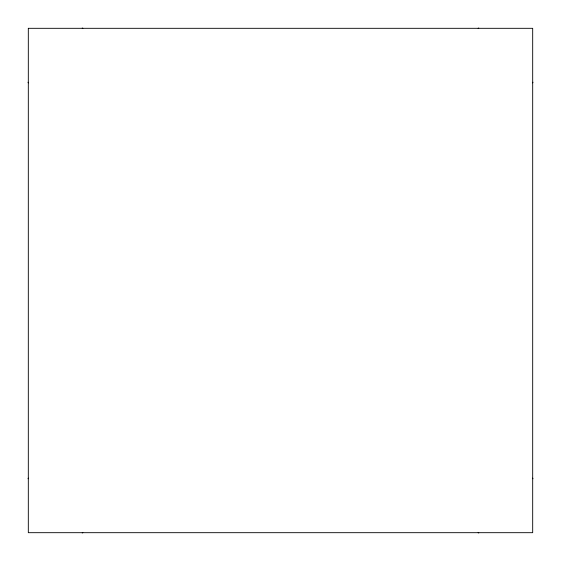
<?xml version="1.0" encoding="UTF-8"?>
<svg xmlns="http://www.w3.org/2000/svg" width="561" height="561" viewBox="0 0 561 561"><rect width="100%" height="100%" fill="white"/><g stroke="black" fill="none" stroke-linecap="round" stroke-linejoin="round"><path stroke-width="0.84" d="M28.05 478.785L28.316 478.14M532.684 82.86L532.95 82.215M478.14 28.316L478.785 28.05M82.215 532.95L82.86 532.684M82.215 28.05L82.86 28.316M478.14 532.684L478.785 532.95M532.684 478.14L532.95 478.785M28.05 82.215L28.316 82.86M28.316 28.316L28.316 532.684L532.684 532.684L532.684 28.316L28.316 28.316"/></g></svg>
